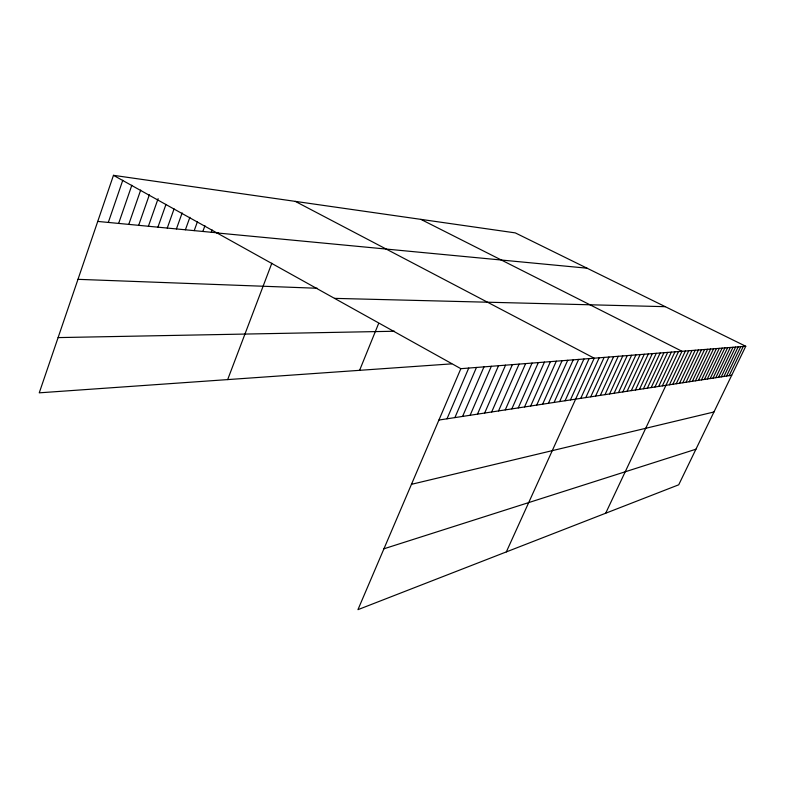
<?xml version="1.0" encoding="UTF-8"?>
<svg xmlns="http://www.w3.org/2000/svg" width="785" height="785" viewBox="0 0 785 785"><rect width="100%" height="100%" fill="white"/><g stroke="black" fill="none" stroke-linecap="round" stroke-linejoin="round"><path stroke-width="1.18" d="M745.75 346.263L460.844 368.685L357.94 609.67L678.721 484.796L745.75 346.263L515.284 232.89L113.472 175.33L39.25 392.834L451.709 363.857M108.301 222.44L122.784 180.256M118.633 223.421L131.831 185.25M128.76 224.392L140.692 190.048M138.67 225.334L149.376 194.749M148.394 226.266L158.109 198.644M157.922 227.169L165.978 204.394M167.254 228.062L174.074 208.898M176.419 228.935L182.159 212.892M185.397 229.789L189.882 217.308M194.209 230.633L197.457 221.645M202.844 231.457L204.924 225.737M211.332 232.262L212.156 229.995M227.67 379.597L271.836 263.211M359.599 370.334L378.596 323.548M446.999 418.807L468.743 368.057M454.888 417.6L476.456 367.459M462.591 416.423L483.982 366.86M470.117 415.265L491.332 366.281M477.476 414.146L498.514 365.722M484.659 413.047L505.53 365.162M491.675 411.968L512.379 364.632M498.544 410.918L519.081 364.103M505.255 409.898L525.636 363.583M511.83 408.887L532.044 363.082M518.257 407.906L538.314 362.591M524.547 406.944L544.437 362.101M530.699 406.002L550.442 361.63M536.724 405.089L556.32 361.169M542.631 404.187L562.07 360.717M548.411 403.294L567.702 360.276M554.082 402.43L573.227 359.844M559.627 401.586L578.633 359.412M565.072 400.752L583.932 359M570.41 399.938L589.123 358.588M506.325 551.904L594.216 358.186L295.297 201.382M580.763 398.348L599.21 357.793M585.796 397.583L604.107 357.411M590.732 396.827L608.905 357.028M595.58 396.091L613.615 356.665M600.339 395.355L618.246 356.302M604.999 394.649L622.78 355.939M609.582 393.942L627.235 355.585M614.086 393.256L631.611 355.242M618.501 392.578L635.909 354.908M622.839 391.921L640.128 354.575M627.107 391.264L644.269 354.251M631.297 390.626L648.341 353.927M635.408 389.998L652.335 353.613M639.461 389.38L656.27 353.309M643.435 388.771L660.136 353.005M647.35 388.173L663.933 352.7M651.187 387.584L667.662 352.406M654.975 387.005L671.342 352.122M658.693 386.436L674.953 351.837M662.354 385.877L678.505 351.552M605.686 513.233L681.998 351.278L420.907 219.378M669.438 384.797L685.374 351.013M672.863 384.267L688.7 350.758M676.238 383.757L691.977 350.493M679.565 383.247L695.206 350.238M682.842 382.746L698.385 349.992M686.061 382.256L701.505 349.747M689.24 381.765L704.587 349.502M692.37 381.284L707.619 349.266M695.451 380.813L710.611 349.031M698.483 380.352L713.555 348.795M701.476 379.901L716.45 348.569M704.42 379.449L719.305 348.344M707.334 378.998L722.131 348.128M710.199 378.566L724.898 347.902M713.015 378.135L727.636 347.686M715.802 377.703L730.335 347.48M718.55 377.291L732.994 347.264M721.258 376.869L735.614 347.058M723.927 376.466L738.204 346.862M726.557 376.064L740.755 346.656M729.147 375.662L743.267 346.46M383.943 548.784L695.942 449.216M411.458 484.325L713.957 411.978M438.913 420.044L731.718 375.269M58.1 337.599L394.502 331.241M334.508 298.369L665.258 306.67M77.98 279.332L317.228 288.262M97.742 221.429L218.465 232.949M216.984 232.949L587.023 268.185M113.472 175.33L460.844 368.685"/></g></svg>
